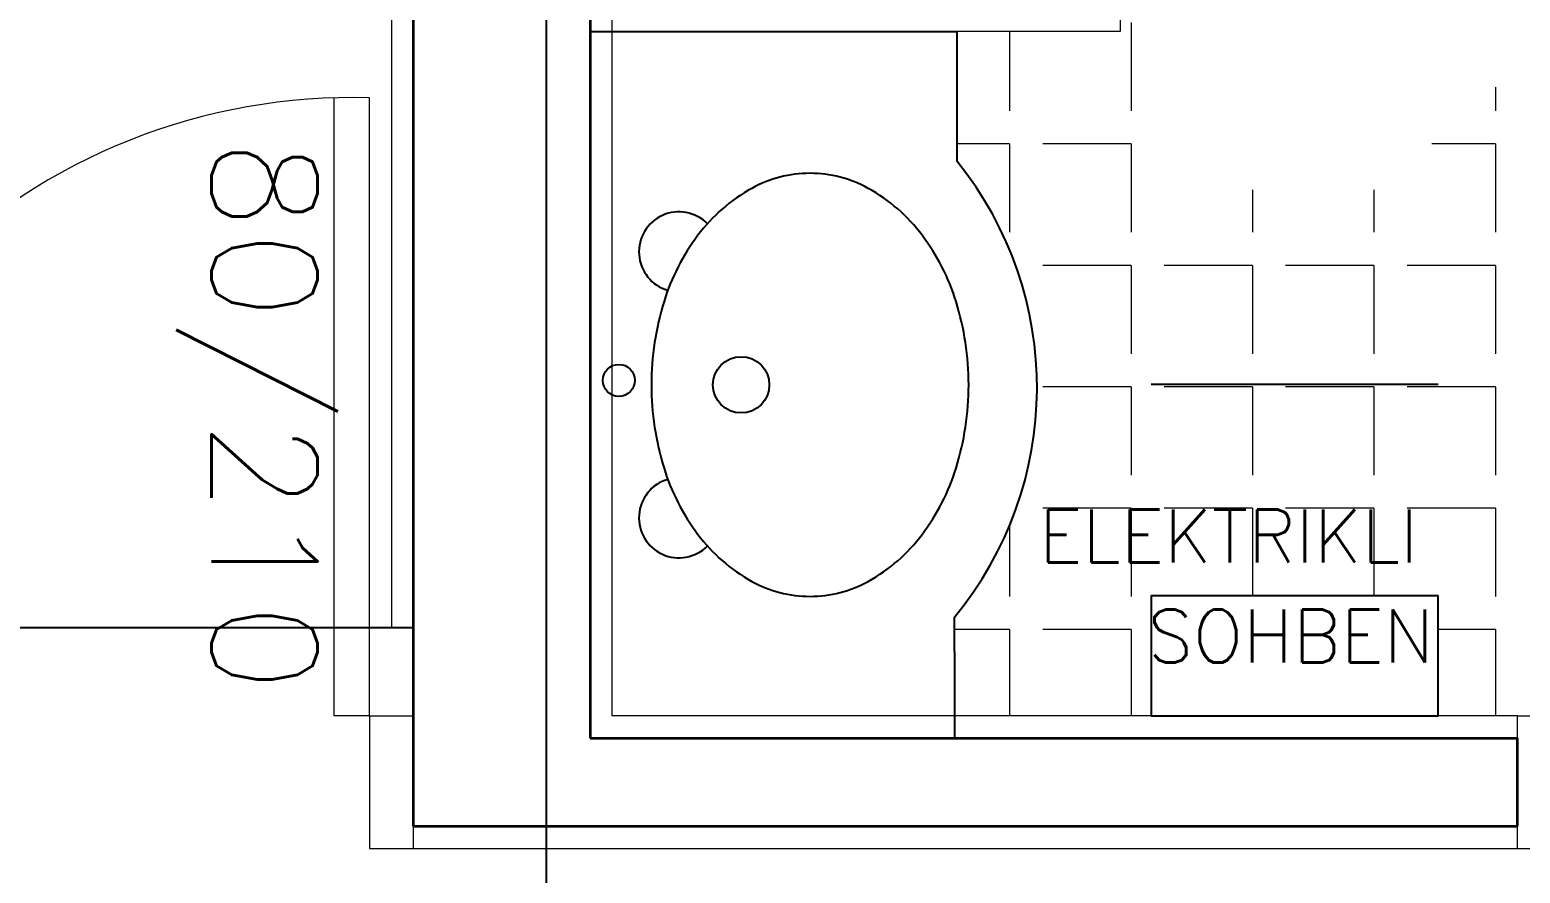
# Model space of a CAD drawing. Header units: inches. Extents: x -7543 to -822, y 102837 to 190349.
# Drawn here: x -829.96751 to -829.93376, y 102836.90937 to 102836.92847 of the extents above; entities that cross this region are included whole.
import ezdxf

# ---------------------------------------------------------------- set-up
doc = ezdxf.new("R2010")
doc.units = ezdxf.units.IN
doc.header["$MEASUREMENT"] = 0
doc.linetypes.add('DASHDOTX2', pattern=[2, 1, -0.5, 0, -0.5])
doc.layers.get('Defpoints').update_dxf_attribs({"lineweight": 25})
for name, color, linetype, lineweight in [('AKS', 1, 'Continuous', 25), ('İZ DÜŞÜM', 253, 'Continuous', 20), ('SIVA', 150, 'Continuous', 15)]:
    doc.layers.add(name, color=color, linetype=linetype, lineweight=lineweight)
for name, color, linetype, lineweight, true_color in [('CAM TUĞLA', 7, 'Continuous', 15, 0x00c2da), ('DUVAR', 7, 'Continuous', 35, 0xfc4642), ('KAPI', 7, 'Continuous', 18, 0xffb360), ('TEFRİŞ', 7, 'Continuous', 25, 0x78462c)]:
    doc.layers.add(name, color=color, linetype=linetype, lineweight=lineweight, true_color=true_color)
doc.styles.add('TXTX', font='TXTX')

msp = doc.modelspace()

# ---------------------------------------------------------------- linework, layer by layer
at = {"layer": 'AKS', "linetype": 'DASHDOTX2', "ltscale": 10}
msp.add_line((-829.9558199212353, 102837.241780972), (-829.9558199212353, 102836.7293249838), dxfattribs=at)
at = {"layer": 'CAM TUĞLA'}
for p, q in [((-829.9428199724796, 102836.9294307916), (-829.9428199724796, 102836.9284307916)), ((-829.9428199724796, 102836.9284307916), (-829.9548199212353, 102836.9284307916))]:
    msp.add_line(p, q, dxfattribs=at)
at = {"layer": 'Defpoints', "color": 4}
for p, q in [((-829.9588188869407, 102836.9149307916), (-829.9588188869407, 102837.0559307916)), ((-829.9788199212353, 102836.9149307916), (-829.9588188869407, 102836.9149307916))]:
    msp.add_line(p, q, dxfattribs=at)
at = {"layer": 'DUVAR'}
for p, q in [((-829.9588199212353, 102836.9104307916), (-829.9588199212353, 102836.9554307916)), ((-829.9548199212353, 102836.9464307916), (-829.9548199212353, 102836.9124307916)), ((-829.9548199212353, 102836.9124307916), (-829.9338199212352, 102836.9124307916)), ((-829.9338199212352, 102836.9104307916), (-829.9338199212352, 102836.9124307916)), ((-829.9588199212353, 102836.9104307916), (-829.9338199212352, 102836.9104307916))]:
    msp.add_line(p, q, dxfattribs=at)
at = {"layer": 'İZ DÜŞÜM'}
for p, q in [((-829.942570344695, 102836.9286367866), (-829.942570344695, 102836.9266367866)), ((-829.9453203446951, 102836.9284307916), (-829.9453203446951, 102836.9266367866)), ((-829.934320344695, 102836.9271722699), (-829.934320344695, 102836.9266367866)), ((-829.945320344695, 102836.9258867866), (-829.9465097993359, 102836.9258867866)), ((-829.9453203446951, 102836.9258867866), (-829.9453203446951, 102836.9238867866)), ((-829.942570344695, 102836.9258867866), (-829.944570344695, 102836.9258867866)), ((-829.942570344695, 102836.9258867866), (-829.942570344695, 102836.9238867866)), ((-829.934320344695, 102836.9258867866), (-829.9357614501166, 102836.9258867866)), ((-829.934320344695, 102836.9258867866), (-829.934320344695, 102836.9238867866)), ((-829.939820344695, 102836.924849049), (-829.939820344695, 102836.9238867866)), ((-829.937070344695, 102836.924849049), (-829.937070344695, 102836.9238867866)), ((-829.942570344695, 102836.9231367866), (-829.944570344695, 102836.9231367866)), ((-829.942570344695, 102836.9231367866), (-829.942570344695, 102836.9211367866)), ((-829.939820344695, 102836.9231367866), (-829.9418203446951, 102836.9231367866)), ((-829.939820344695, 102836.9231367866), (-829.939820344695, 102836.9211367866)), ((-829.937070344695, 102836.9231367866), (-829.939070344695, 102836.9231367866)), ((-829.937070344695, 102836.9231367866), (-829.937070344695, 102836.9211367866)), ((-829.934320344695, 102836.9231367866), (-829.936320344695, 102836.9231367866)), ((-829.934320344695, 102836.9231367866), (-829.934320344695, 102836.9211367866)), ((-829.942570344695, 102836.9203867866), (-829.944570344695, 102836.9203867866)), ((-829.942570344695, 102836.9203867866), (-829.942570344695, 102836.9183867866)), ((-829.939820344695, 102836.9203867866), (-829.9418203446951, 102836.9203867866)), ((-829.939820344695, 102836.9203867866), (-829.939820344695, 102836.9183867866)), ((-829.937070344695, 102836.9203867866), (-829.939070344695, 102836.9203867866)), ((-829.937070344695, 102836.9203867866), (-829.937070344695, 102836.9183867866)), ((-829.9356141644232, 102836.9203867866), (-829.936320344695, 102836.9203867866)), ((-829.934320344695, 102836.9203867866), (-829.9356141644232, 102836.9203867866)), ((-829.934320344695, 102836.9203867866), (-829.934320344695, 102836.9183867866)), ((-829.942570344695, 102836.9176367866), (-829.944570344695, 102836.9176367866)), ((-829.942570344695, 102836.9176367866), (-829.942570344695, 102836.9156367866)), ((-829.939820344695, 102836.9176367866), (-829.9418203446951, 102836.9176367866)), ((-829.939820344695, 102836.9176367866), (-829.939820344695, 102836.9156582875)), ((-829.937070344695, 102836.9176367866), (-829.939070344695, 102836.9176367866)), ((-829.937070344695, 102836.9176367866), (-829.937070344695, 102836.9156582875)), ((-829.9356141644232, 102836.9176367866), (-829.936320344695, 102836.9176367866)), ((-829.934320344695, 102836.9176367866), (-829.9356141644232, 102836.9176367866)), ((-829.934320344695, 102836.9176367866), (-829.934320344695, 102836.9156367866)), ((-829.9453203446951, 102836.9172466016), (-829.9453203446951, 102836.9156367866)), ((-829.945320344695, 102836.9148867866), (-829.946572939008, 102836.9148867866)), ((-829.9453203446951, 102836.9148867866), (-829.9453203446951, 102836.9129307916)), ((-829.942570344695, 102836.9148867866), (-829.944570344695, 102836.9148867866)), ((-829.942570344695, 102836.9148867866), (-829.942570344695, 102836.9129307916)), ((-829.934320344695, 102836.9148867866), (-829.9356141644232, 102836.9148867866)), ((-829.934320344695, 102836.9148867866), (-829.934320344695, 102836.9129307916))]:
    msp.add_line(p, q, dxfattribs=at)
at = {"layer": 'KAPI'}
for p, q in [((-829.9606199212353, 102836.9129307916), (-829.9606199212353, 102836.9269307916)), ((-829.9598199212353, 102836.9129307916), (-829.9598199212353, 102836.9269307916)), ((-829.9598199212353, 102836.9129307916), (-829.9606199212353, 102836.9129307916)), ((-829.9598199212353, 102836.9129307916), (-829.9598199212353, 102836.9099307916)), ((-829.9598199212353, 102836.9129307916), (-829.9588199212353, 102836.9129307916)), ((-829.9588199212353, 102836.9099307916), (-829.9588199212353, 102836.9129307916)), ((-829.9338199212352, 102836.9129307916), (-829.9328199212353, 102836.9129307916)), ((-829.9338199212352, 102836.9099307916), (-829.9338199212352, 102836.9129307916)), ((-829.9598199212353, 102836.9099307916), (-829.9588199212353, 102836.9099307916)), ((-829.9338199212352, 102836.9099307916), (-829.9328199212353, 102836.9099307916))]:
    msp.add_line(p, q, dxfattribs=at)
msp.add_arc((-829.9602199212353, 102836.9133307916), 0.01360588108133885, 88.31531567871036, 181.6846843657614, dxfattribs=at)
at = {"layer": 'SIVA'}
for p, q in [((-829.9543199212353, 102836.9129307916), (-829.9543199212353, 102836.9464307916)), ((-829.9593199212353, 102836.9429307916), (-829.9593199212352, 102836.9149307916)), ((-829.9338199212352, 102836.9129307916), (-829.9543199212353, 102836.9129307916)), ((-829.9588199212353, 102836.9099307916), (-829.9338199212352, 102836.9099307916))]:
    msp.add_line(p, q, dxfattribs=at)
at = {"layer": 'TEFRİŞ'}
for p, q in [((-829.9548199212353, 102836.9284307916), (-829.9465097993359, 102836.9284307916)), ((-829.9548199212353, 102836.9284307916), (-829.9548199212353, 102836.9143916508)), ((-829.9465097993359, 102836.9254911064), (-829.9465097993359, 102836.9284307916)), ((-829.9356141644232, 102836.9204419001), (-829.9421141644233, 102836.9204419001)), ((-829.9421141644233, 102836.9156582875), (-829.9421141644233, 102836.9129307916)), ((-829.9421141644233, 102836.9156582875), (-829.9356141644232, 102836.9156582875)), ((-829.9356141644232, 102836.9129419001), (-829.9356141644232, 102836.9156582875)), ((-829.946572939008, 102836.9143916508), (-829.946572939008, 102836.915165703)), ((-829.9548199212353, 102836.9124307916), (-829.9548199212353, 102836.9143916508)), ((-829.946572939008, 102836.9143916508), (-829.946572939008, 102836.9124307916)), ((-829.9421141644233, 102836.9129307916), (-829.9356141644232, 102836.9129307916)), ((-829.9548199212353, 102836.9124307916), (-829.946572939008, 102836.9124307916))]:
    msp.add_line(p, q, dxfattribs=at)
for centre, radius in [((-829.9541710663137, 102836.9205320119), 0.000362027108897555), ((-829.9514015068808, 102836.9204307916), 0.0006372415947431119)]:
    msp.add_circle(centre, radius, dxfattribs=at)
for centre, radius, start, end in [((-829.9498411514614, 102836.9224946353), 0.002727063770091261, 90, 118.9111891503899), ((-829.9498411514614, 102836.9224946353), 0.002727063770102257, 61.08881084961013, 90), ((-829.952858998828, 102836.9203670369), 0.008158947410814044, 320.3943021656588, 38.90498104780092), ((-829.9492926875234, 102836.921501553), 0.003861535062256207, 118.9111891503899, 143.1300893070757), ((-829.9503896153994, 102836.921501553), 0.003861535062252546, 36.86991069292429, 61.08881084961013), ((-829.9528091963307, 102836.9234430018), 0.0009062503450736795, 44.7848908149962, 253.8312107927493), ((-829.9484290127294, 102836.9208537966), 0.004941128740739997, 143.1300893070757, 162.7420537963513), ((-829.9512532901933, 102836.9208537966), 0.004941128740738042, 17.2579462036487, 36.86991069292429), ((-829.9470673808382, 102836.9204307916), 0.00636695293631218, 162.7420537963513, 180), ((-829.9526149220845, 102836.9204307916), 0.006366952936316408, 0, 17.2579462036487), ((-829.9470673808382, 102836.9204307916), 0.006366952936316896, 180, 197.2579462036487), ((-829.9526149220845, 102836.9204307916), 0.006366952936315716, 342.7420537963513, 0), ((-829.9484290127294, 102836.9200077866), 0.004941128740739938, 197.2579462036487, 216.8699106929243), ((-829.9512532901933, 102836.9200077866), 0.004941128740739923, 323.1300893070757, 342.7420537963513), ((-829.9528091963307, 102836.9174185813), 0.0009062503450736795, 106.1687892072507, 315.2151091850038), ((-829.9492926875234, 102836.9193600302), 0.003861535062256258, 216.8699106929243, 241.0888108496102), ((-829.9503896153994, 102836.9193600302), 0.003861535062258697, 298.9111891503899, 323.1300893070757), ((-829.9498411514614, 102836.9183669479), 0.002727063770097664, 241.0888108496102, 270), ((-829.9498411514614, 102836.9183669479), 0.002727063770099732, 270, 298.9111891503899)]:
    msp.add_arc(centre, radius, start, end, dxfattribs=at)

# ---------------------------------------------------------------- texts
at = {"layer": 'KAPI', "style": 'TXTX'}
msp.add_text('80/210', height=0.0024, rotation=270, dxfattribs=at).set_placement((-829.9633937067578, 102836.9259958738))
for s, p in [('ELEKTRIKLI', (-829.9446520239303, 102836.9164073999)), ('SOHBEN', (-829.9421948810732, 102836.9141398527))]:
    msp.add_text(s, height=0.0012, dxfattribs=at).set_placement(p)

doc.saveas('drawing.dxf')
